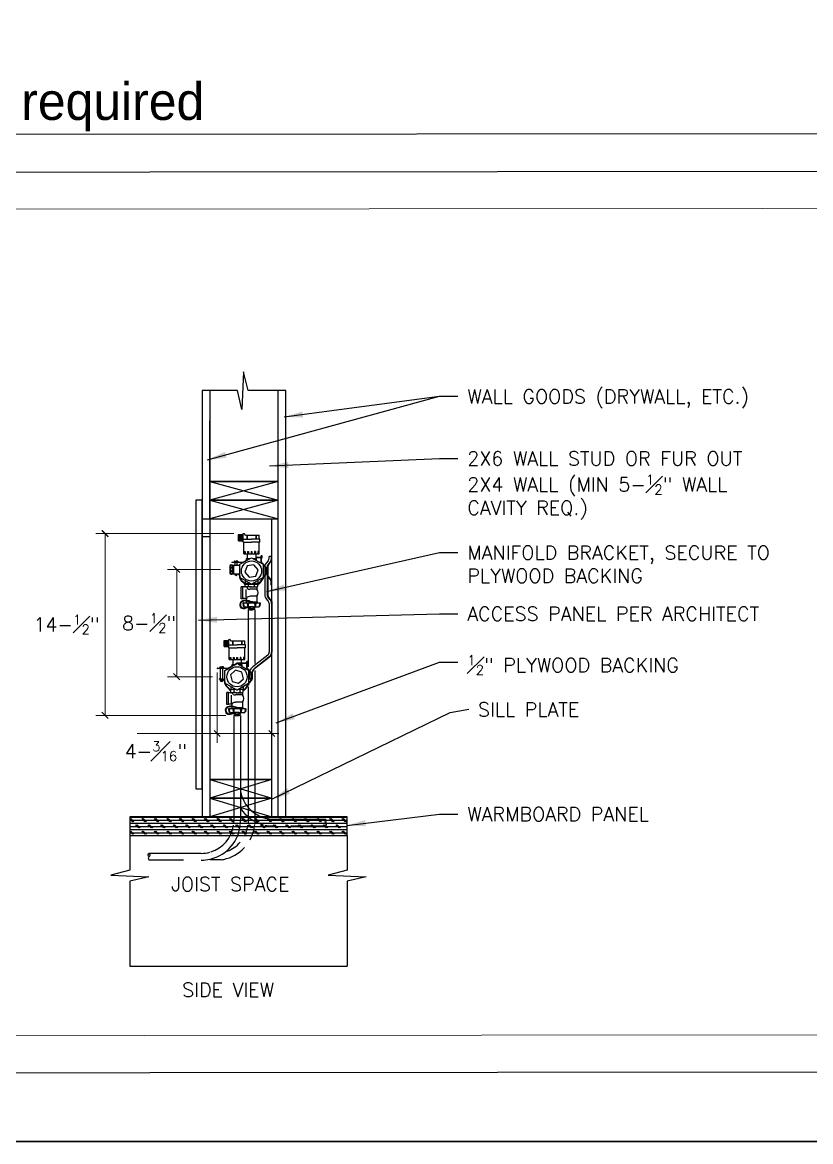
# Paper-space layout 'M&T INST' of a CAD drawing. Header units: inches. Extents: x 0.2 to 34.4, y 0.5 to 23.
# Drawn here: x 21.03 to 27.64, y 0.5 to 9.88 of the extents above; entities that cross this region are included whole.
import ezdxf
from ezdxf.enums import TextEntityAlignment as Align

# ---------------------------------------------------------------- set-up
doc = ezdxf.new("R2010")
doc.units = ezdxf.units.IN
doc.header["$MEASUREMENT"] = 0
doc.linetypes.add('DASHED', pattern=[0.75, 0.5, -0.25])
doc.layers.add('B_Dimensions', color=5, linetype='Continuous', lineweight=13)
for name, color, linetype in [('D_DT2', 7, 'Continuous'), ('D_DTTXT', 7, 'Continuous'), ('D_FRAMING', 84, 'Continuous'), ('D_LABEL', 255, 'Continuous'), ('D_OBJECTS', 4, 'Continuous'), ('D_PEX TUBING', 6, 'Continuous'), ('D_WARMBOARD', 7, 'Continuous'), ('Title Block', 7, 'Continuous')]:
    doc.layers.add(name, color=color, linetype=linetype)
doc.styles.add('ARCHQUIK', font='simplex.shx', dxfattribs={"height": 0.09375})
doc.styles.add('BANK', font='bgothl.ttf')
doc.styles.add('SIMPLEX', font='simplex.shx', dxfattribs={"height": 0.09375})
doc.styles.get("Standard").update_dxf_attribs({"font": 'arial.ttf'})
doc.dimstyles.get("Standard").update_dxf_attribs({"dimtxt": 4, "dimasz": 6, "dimexe": 0.18, "dimexo": 0.0625, "dimgap": 0.09, "dimtad": 0, "dimtih": 1, "dimtoh": 1, "dimdec": 4, "dimzin": 0, "dimdsep": 46, "dimlunit": 4, "dimtxsty": 'Standard', "dimcen": 0.09, "dimadec": 0, "dimazin": 0, "dimtfac": 1, "dimtdec": 4, "dimtofl": 0, "dimtmove": 0, "dimatfit": 3, "dimfxl": 1, "dimtolj": 1, "dimtzin": 0, "dimarcsym": 0})

# ---------------------------------------------------------------- blocks, each defined once
blk = doc.blocks.new('WB Title Block')
at = {"lineweight": 30}
blk.add_lwpolyline([(0.1875, 0.5), (31.8125, 0.5), (31.8125, 23), (0.1875, 23)], close=True, dxfattribs=at)
blk.add_attdef('PANEL/TUBING', text='', height=0.3125, rotation=90).set_placement((33.0064, 4.3298), align=Align.MIDDLE_CENTER)
for tag, height, p in [('DATE', 0.125, (33.592, 2.4336)), ('1/4"', 0.125, (33.386, 2.1249)), ('DESIGNER', 0.125, (33.6937, 1.786)), ('REVIEWED', 0.125, (33.8301, 1.4867)), ('1', 0.25, (32.8576, 0.8617))]:
    blk.add_attdef(tag, text='', height=height).set_placement(p, align=Align.MIDDLE_CENTER)
blk = doc.blocks.new('MULTI MANIFOLD')
at = {"layer": 'D_WARMBOARD', "ltscale": 12}
h = blk.add_hatch(dxfattribs=at)
h.set_pattern_fill('CORK', color=256, scale=0.1678, style=0)
h.set_pattern_definition([(0, (-8.162467, -6.88267), (0, 0.020975), []), (135, (-8.15198, -6.89316), (-0.04195, -0.04195), [0.02966313, -0.02966313]), (135, (-8.146736, -6.89316), (-0.04195, -0.04195), [0.02966313, -0.02966313]), (135, (-8.14149, -6.89316), (-0.04195, -0.04195), [0.02966313, -0.02966313])])
h.paths.add_polyline_path([(2.48998, -4.46473), (1.03256, -4.46473), (1.03256, -4.58973), (2.48998, -4.58973)])
at = {"layer": 'B_Dimensions', "ltscale": 12}
for p, q in [((0.8888, -2.5861), (0.84584, -2.54313)), ((0.8472, -2.5445), (0.88743, -2.58473)), ((1.73098, -2.56461), (0.80482, -2.56461)), ((0.86732, -2.60758), (0.86732, -2.56461)), ((0.86732, -3.74119), (0.86732, -2.60761)), ((1.64106, -2.80466), (1.28552, -2.80466)), ((1.3695, -2.82615), (1.32653, -2.78318)), ((1.3279, -2.78455), (1.36813, -2.82478)), ((1.34802, -2.84763), (1.34802, -2.80466)), ((1.34802, -2.84766), (1.34802, -3.48166)), ((1.58775, -3.52466), (1.28552, -3.52466)), ((1.32653, -3.50317), (1.3695, -3.54614)), ((1.3279, -3.50454), (1.36813, -3.54477)), ((1.34802, -3.48169), (1.34802, -3.52466)), ((1.61977, -3.49659), (1.61977, -3.96833)), ((1.98654, -3.46897), (1.98654, -3.96833)), ((0.86732, -3.74122), (0.86732, -3.78419)), ((1.67612, -3.78419), (0.80482, -3.78419)), ((0.84584, -3.7627), (0.8888, -3.80567)), ((0.8472, -3.76407), (0.88743, -3.8043)), ((1.59966, -3.88571), (1.63989, -3.92595)), ((1.96643, -3.88571), (2.00666, -3.92595)), ((1.61977, -3.90583), (1.08204, -3.90583)), ((1.66597, -3.90583), (1.57357, -3.90583)), ((1.94354, -3.90583), (1.66277, -3.90583)), ((1.94034, -3.90583), (2.03274, -3.90583))]:
    blk.add_line(p, q, dxfattribs=at)
at = {"layer": 'B_Dimensions', "color": 0}
blk.add_lwpolyline([(-7.91247, -5.94031), (7.91247, -5.92497), (7.91247, -0.38053), (-7.91247, -0.39587)], close=True, dxfattribs=at)
at = {"layer": 'D_DT2', "ltscale": 12}
for p, q in [((1.79549, -1.47856), (1.78402, -1.73283)), ((1.82797, -1.60519), (1.79549, -1.47856)), ((1.75537, -1.60519), (1.51779, -1.60519)), ((1.78402, -1.73283), (1.75537, -1.60519)), ((2.08029, -1.60519), (1.82797, -1.60519)), ((1.51779, -2.46473), (1.56987, -2.46473)), ((1.03256, -4.58973), (1.03256, -4.8221)), ((2.48998, -4.58973), (2.48998, -4.8221)), ((1.03256, -4.8221), (0.90592, -4.85458)), ((0.90592, -4.85458), (1.1602, -4.86604)), ((1.1602, -4.86604), (1.03256, -4.8947)), ((2.48998, -4.8221), (2.36334, -4.85458)), ((2.36334, -4.85458), (2.61762, -4.86604)), ((2.61762, -4.86604), (2.48998, -4.8947)), ((1.03256, -4.8947), (1.03256, -5.46473)), ((2.48998, -4.8947), (2.48998, -5.46473)), ((1.03256, -5.46473), (2.48998, -5.46473))]:
    blk.add_line(p, q, dxfattribs=at)
at = {"layer": 'D_DT2', "linetype": 'DASHED', "ltscale": 0.1}
blk.add_arc((1.60923, -4.26254), 0.26287, 327.280515, 327.382767, dxfattribs=at)
at = {"layer": 'D_DTTXT'}
for p, q in [((3.10871, -1.64366), (3.23371, -1.64366)), ((3.10871, -2.05984), (3.23371, -2.05984)), ((3.10871, -2.69169), (3.23371, -2.69169)), ((3.10871, -3.10289), (3.23371, -3.10289)), ((3.10871, -3.42691), (3.23371, -3.42691)), ((3.18045, -3.76387), (3.30545, -3.74279)), ((3.10871, -4.44559), (3.23371, -4.44559))]:
    blk.add_line(p, q, dxfattribs=at)
at = {"layer": 'D_FRAMING', "color": 0, "ltscale": 12}
for p, q in [((1.51779, -1.60519), (1.51779, -4.46473)), ((1.56987, -1.60519), (1.56987, -4.46473)), ((2.02821, -4.46473), (2.02821, -1.60519)), ((2.08029, -4.46473), (2.08029, -1.60519)), ((1.56987, -2.46473), (1.56987, -1.80788))]:
    blk.add_line(p, q, dxfattribs=at)
at = {"layer": 'D_FRAMING', "ltscale": 12}
for p, q in [((2.02821, -2.21473), (1.56987, -2.33973)), ((1.56987, -2.21473), (2.02821, -2.21473)), ((1.56987, -2.21473), (2.02821, -2.33973)), ((2.02821, -2.33973), (1.56987, -2.46473)), ((1.56987, -2.33973), (2.02821, -2.33973)), ((1.56987, -2.33973), (2.02821, -2.46473)), ((1.98654, -4.46473), (1.98654, -2.46473)), ((1.56987, -4.21473), (1.98654, -4.21473)), ((1.56987, -4.21473), (1.98654, -4.33973)), ((1.98654, -4.21473), (1.56987, -4.33973)), ((1.56987, -4.33973), (1.98654, -4.46473)), ((1.98654, -4.33973), (1.56987, -4.46473))]:
    blk.add_line(p, q, dxfattribs=at)
for points in [[(1.56987, -2.33973), (2.02821, -2.33973), (2.02821, -2.21473), (1.56987, -2.21473)], [(1.56987, -2.46473), (2.02821, -2.46473), (2.02821, -2.33973), (1.56987, -2.33973)], [(1.51779, -2.46473), (1.56987, -2.46473), (1.56987, -2.58496), (1.51779, -2.58496)], [(1.56987, -4.33973), (1.98654, -4.33973), (1.98654, -4.21473), (1.56987, -4.21473)], [(1.56987, -4.46473), (1.98654, -4.46473), (1.98654, -4.33973), (1.56987, -4.33973)]]:
    blk.add_lwpolyline(points, close=True, dxfattribs=at)
at = {"layer": 'D_FRAMING', "color": 252, "ltscale": 12}
blk.add_lwpolyline([(1.47612, -4.27723), (1.51779, -4.27723), (1.51779, -2.33974), (1.47612, -2.33974)], close=True, dxfattribs=at)
at = {"layer": 'D_LABEL', "color": 0}
blk.add_line((-7.912, 0.10706), (7.9264, 0.1224), dxfattribs=at)
at = {"layer": 'D_OBJECTS', "ltscale": 12}
for p, q in [((1.76244, -2.57073), (1.78635, -2.57073)), ((1.76244, -2.6124), (1.76244, -2.57073)), ((1.76244, -2.6124), (1.78562, -2.6124)), ((1.76315, -2.59937), (1.76315, -2.58375)), ((1.76315, -2.58375), (1.76561, -2.58375)), ((1.76315, -2.59937), (1.76561, -2.59937)), ((1.76561, -2.57073), (1.76561, -2.6124)), ((1.76561, -2.57167), (1.78605, -2.57167)), ((1.76561, -2.575), (1.78605, -2.575)), ((1.76561, -2.57834), (1.78605, -2.57834)), ((1.76561, -2.58167), (1.78605, -2.58167)), ((1.76561, -2.585), (1.78605, -2.585)), ((1.76561, -2.58834), (1.78605, -2.58834)), ((1.76561, -2.59156), (1.78605, -2.59156)), ((1.76561, -2.59479), (1.78605, -2.59479)), ((1.76561, -2.59812), (1.78605, -2.59812)), ((1.76561, -2.60146), (1.78605, -2.60146)), ((1.76561, -2.60479), (1.78605, -2.60479)), ((1.76561, -2.60812), (1.78605, -2.60812)), ((1.76561, -2.61146), (1.78605, -2.61146)), ((1.78562, -2.6124), (1.78848, -2.61147)), ((1.78605, -2.57073), (1.78605, -2.61226)), ((1.78635, -2.57073), (1.78848, -2.57142)), ((1.78635, -2.57211), (1.78848, -2.57142)), ((1.78635, -2.57211), (1.78848, -2.5728)), ((1.78635, -2.57349), (1.78848, -2.5728)), ((1.78635, -2.57349), (1.78848, -2.57418)), ((1.78635, -2.57487), (1.78848, -2.57418)), ((1.78635, -2.57487), (1.78848, -2.57556)), ((1.78635, -2.57625), (1.78848, -2.57556)), ((1.78635, -2.57625), (1.78848, -2.57694)), ((1.78635, -2.57763), (1.78848, -2.57694)), ((1.78635, -2.57763), (1.78848, -2.57832)), ((1.78635, -2.57902), (1.78848, -2.57832)), ((1.78635, -2.57902), (1.78848, -2.57971)), ((1.78635, -2.5804), (1.78848, -2.57971)), ((1.78635, -2.5804), (1.78848, -2.58109)), ((1.78635, -2.58178), (1.78848, -2.58109)), ((1.78635, -2.58178), (1.78848, -2.58247)), ((1.78635, -2.58316), (1.78848, -2.58247)), ((1.78635, -2.58316), (1.78848, -2.58385)), ((1.78635, -2.58454), (1.78848, -2.58385)), ((1.78635, -2.58454), (1.78848, -2.58523)), ((1.78635, -2.58592), (1.78848, -2.58523)), ((1.78635, -2.58592), (1.78848, -2.58661)), ((1.78635, -2.5873), (1.78848, -2.58661)), ((1.78635, -2.5873), (1.78848, -2.58799)), ((1.78635, -2.58868), (1.78848, -2.58799)), ((1.78635, -2.58868), (1.78848, -2.58937)), ((1.78635, -2.59006), (1.78848, -2.58937)), ((1.78635, -2.59006), (1.78848, -2.59075)), ((1.78635, -2.59144), (1.78848, -2.59075)), ((1.78635, -2.59144), (1.78848, -2.59214)), ((1.78635, -2.59283), (1.78848, -2.59214)), ((1.78635, -2.59283), (1.78848, -2.59352)), ((1.78635, -2.59421), (1.78848, -2.59352)), ((1.78635, -2.59421), (1.78848, -2.5949)), ((1.78635, -2.59559), (1.78848, -2.5949)), ((1.78635, -2.59559), (1.78848, -2.59628)), ((1.78635, -2.59697), (1.78848, -2.59628)), ((1.78635, -2.59697), (1.78848, -2.59766)), ((1.78635, -2.59835), (1.78848, -2.59766)), ((1.78635, -2.59835), (1.78848, -2.59904)), ((1.78635, -2.59973), (1.78848, -2.59904)), ((1.78635, -2.59973), (1.78848, -2.60042)), ((1.78635, -2.60111), (1.78848, -2.60042)), ((1.78635, -2.60111), (1.78848, -2.6018)), ((1.78635, -2.60249), (1.78848, -2.6018)), ((1.78635, -2.60249), (1.78848, -2.60318)), ((1.78635, -2.60387), (1.78848, -2.60318)), ((1.78635, -2.60387), (1.78848, -2.60456)), ((1.78635, -2.60526), (1.78848, -2.60456)), ((1.78635, -2.60526), (1.78848, -2.60595)), ((1.78635, -2.60664), (1.78848, -2.60595)), ((1.78635, -2.60664), (1.78848, -2.60733)), ((1.78635, -2.60802), (1.78848, -2.60733)), ((1.78635, -2.60802), (1.78848, -2.60871)), ((1.78635, -2.6094), (1.78848, -2.60871)), ((1.78635, -2.6094), (1.78848, -2.61009)), ((1.78635, -2.61078), (1.78848, -2.61009)), ((1.78635, -2.61078), (1.78848, -2.61147)), ((1.78757, -2.57941), (1.79348, -2.57941)), ((1.78757, -2.60372), (1.79348, -2.60372)), ((1.79348, -2.57503), (1.79348, -2.56461)), ((1.79348, -2.56461), (1.80138, -2.56461)), ((1.79348, -2.60107), (1.79348, -2.57503)), ((1.79348, -2.60107), (1.84939, -2.60107)), ((1.79348, -2.6219), (1.79348, -2.60107)), ((1.79348, -2.6219), (1.84939, -2.6219)), ((1.79731, -2.70003), (1.79731, -2.6219)), ((1.80221, -2.5667), (1.80221, -2.56545)), ((1.81055, -2.57503), (1.84939, -2.57503)), ((1.81816, -2.58129), (1.81816, -2.60107)), ((1.82026, -2.58129), (1.82026, -2.60107)), ((1.84939, -2.57503), (1.90147, -2.57503)), ((1.9053, -2.60107), (1.84939, -2.60107)), ((1.9053, -2.6219), (1.84939, -2.6219)), ((1.87852, -2.58129), (1.87852, -2.60107)), ((1.88063, -2.58129), (1.88063, -2.60107)), ((1.90147, -2.60107), (1.90147, -2.57503)), ((1.90147, -2.70003), (1.90147, -2.6219)), ((1.9053, -2.6219), (1.9053, -2.60107)), ((1.79731, -2.70003), (1.90147, -2.70003)), ((1.80059, -2.68504), (1.80698, -2.68504)), ((1.80059, -2.68504), (1.8006, -2.70004)), ((1.80208, -2.68504), (1.80209, -2.70004)), ((1.80698, -2.68504), (1.80698, -2.70004)), ((1.82108, -2.70003), (1.82109, -2.73175)), ((1.8234, -2.68504), (1.82979, -2.68504)), ((1.8234, -2.68504), (1.82341, -2.70004)), ((1.82426, -2.68504), (1.82427, -2.70004)), ((1.82979, -2.68504), (1.82979, -2.70004)), ((1.84621, -2.68503), (1.8526, -2.68503)), ((1.84621, -2.68503), (1.84622, -2.70003)), ((1.8526, -2.68503), (1.8526, -2.70003)), ((1.87525, -2.68504), (1.86886, -2.68504)), ((1.86886, -2.68504), (1.86886, -2.70004)), ((1.87439, -2.68504), (1.87438, -2.70004)), ((1.87525, -2.68504), (1.87524, -2.70004)), ((1.87774, -2.70003), (1.87775, -2.73175)), ((1.89806, -2.68504), (1.89167, -2.68504)), ((1.89167, -2.68504), (1.89167, -2.70004)), ((1.89657, -2.68504), (1.89656, -2.70004)), ((1.89806, -2.68504), (1.89805, -2.70004)), ((1.71642, -2.75815), (1.71642, -2.75721)), ((1.71726, -2.75638), (1.78905, -2.75638)), ((1.78905, -2.75898), (1.71726, -2.75898)), ((1.73357, -2.7499), (1.73357, -2.75638)), ((1.7344, -2.74907), (1.74599, -2.74907)), ((1.739, -2.7755), (1.739, -2.75898)), ((1.74, -2.74907), (1.74, -2.75638)), ((1.75758, -2.74907), (1.74599, -2.74907)), ((1.75199, -2.74907), (1.75199, -2.75638)), ((1.75298, -2.7755), (1.75298, -2.75898)), ((1.75842, -2.7499), (1.75842, -2.75638)), ((1.79321, -2.75526), (1.81613, -2.74203)), ((1.91434, -2.72455), (1.87775, -2.72455)), ((1.91434, -2.72716), (1.87775, -2.72716)), ((1.91694, -2.71372), (1.91434, -2.71372)), ((1.91434, -2.75493), (1.91434, -2.71372)), ((1.91694, -2.75488), (1.91694, -2.71372)), ((1.9192, -2.72716), (1.91694, -2.72716)), ((1.92003, -2.71372), (1.91743, -2.71372)), ((1.91743, -2.72372), (1.91743, -2.71372)), ((1.92202, -2.76618), (1.91856, -2.76352)), ((1.92003, -2.72633), (1.92003, -2.71372)), ((1.92334, -2.76391), (1.92019, -2.76148)), ((1.96147, -2.74609), (1.94651, -2.7624)), ((1.97298, -2.75664), (1.95803, -2.77296)), ((1.98654, -2.71784), (1.96831, -2.71784)), ((1.96831, -2.72849), (1.96831, -2.71784)), ((1.96831, -2.72849), (1.96831, -2.71784)), ((1.96831, -2.72849), (1.96831, -2.71784)), ((1.9838, -2.7487), (1.96885, -2.76501)), ((1.98394, -2.72849), (1.98394, -2.71784)), ((1.98654, -2.74166), (1.98654, -2.71784)), ((1.739, -2.83916), (1.739, -2.83383)), ((1.739, -2.83787), (1.739, -2.83383)), ((1.75298, -2.83916), (1.739, -2.83916)), ((1.7424, -2.84601), (1.739, -2.83916)), ((1.74599, -2.84601), (1.7424, -2.84601)), ((1.74599, -2.84601), (1.74958, -2.84601)), ((1.74958, -2.84601), (1.75298, -2.83916)), ((1.75298, -2.83916), (1.75298, -2.83383)), ((1.75298, -2.83845), (1.75298, -2.83383)), ((1.94549, -2.83249), (1.92976, -2.85206)), ((1.94752, -2.83412), (1.93179, -2.85369)), ((1.94377, -2.7914), (1.93833, -2.78721)), ((1.93967, -2.78), (1.93967, -2.98225)), ((1.9454, -2.78937), (1.93992, -2.78515)), ((1.94753, -2.83412), (1.94265, -2.84003)), ((1.94438, -2.79726), (1.94697, -2.79698)), ((1.94478, -2.82771), (1.94738, -2.82791)), ((1.95529, -2.78), (1.95529, -2.98225)), ((1.9579, -2.79317), (1.9579, -2.96909)), ((1.79063, -2.92091), (1.78022, -2.92091)), ((1.78022, -3.00091), (1.78022, -2.92091)), ((1.79063, -3.00091), (1.79063, -2.92091)), ((1.80272, -2.92253), (1.79063, -2.92253)), ((1.81282, -2.92253), (1.79063, -2.92253)), ((1.79776, -2.89568), (1.8008, -2.90075)), ((1.79969, -2.89384), (1.80227, -2.89814)), ((1.88576, -2.92143), (1.88575, -2.93715)), ((1.92556, -2.86168), (1.89852, -2.89951)), ((1.92768, -2.8632), (1.90061, -2.90107)), ((1.92742, -2.85726), (1.92745, -2.85707)), ((1.9579, -2.91238), (1.95529, -2.91238)), ((1.95779, -2.85376), (1.97623, -2.87537)), ((1.96039, -2.8528), (1.97884, -2.87441)), ((1.79063, -3.00091), (1.78022, -3.00091)), ((1.81282, -2.9993), (1.79063, -2.9993)), ((1.8129, -2.99107), (1.8129, -2.9385)), ((1.81305, -2.99931), (1.81305, -3.01041)), ((1.88575, -2.93715), (1.83811, -2.93715)), ((1.88596, -2.9847), (1.83811, -2.9847)), ((1.88596, -2.9847), (1.88598, -3.02165)), ((1.7951, -3.02866), (1.7921, -3.02948)), ((1.7921, -3.02948), (1.79402, -3.0502)), ((1.79505, -3.02862), (1.90394, -3.02862)), ((1.79505, -3.02862), (1.79744, -3.05466)), ((1.7951, -3.02866), (1.79751, -3.05468)), ((1.79555, -3.05159), (1.79721, -3.05144)), ((1.79744, -3.05466), (1.90161, -3.05466)), ((1.81306, -3.01463), (1.81306, -3.02862)), ((1.82115, -3.02948), (1.81992, -3.02862)), ((1.82115, -3.02948), (1.82306, -3.0502)), ((1.82115, -3.02948), (1.82487, -3.03012)), ((1.82859, -3.02948), (1.82487, -3.03012)), ((1.82859, -3.02948), (1.82667, -3.0502)), ((1.82859, -3.02948), (1.82982, -3.02862)), ((1.8363, -3.06206), (1.8287, -3.06308)), ((1.8287, -3.06308), (1.8287, -3.06717)), ((1.83635, -3.05464), (1.83635, -3.05541)), ((1.83635, -3.0596), (1.83635, -3.06257)), ((1.86275, -3.05464), (1.86275, -3.05486)), ((1.86276, -3.05902), (1.86625, -3.05902)), ((1.86276, -3.05902), (1.86276, -3.06256)), ((1.86276, -3.06205), (1.87036, -3.06307)), ((1.86625, -3.05902), (1.86625, -3.05466)), ((1.87045, -3.02946), (1.86922, -3.02861)), ((1.87036, -3.06307), (1.87037, -3.06716)), ((1.87045, -3.02946), (1.87238, -3.05019)), ((1.87045, -3.02946), (1.87417, -3.03011)), ((1.87789, -3.02946), (1.87417, -3.03011)), ((1.87789, -3.02946), (1.87599, -3.05019)), ((1.87789, -3.02946), (1.87912, -3.0286)), ((1.88598, -3.02582), (1.88598, -3.02862)), ((1.88933, -3.0257), (1.88918, -3.02154)), ((1.90394, -3.02862), (1.90155, -3.05465)), ((1.90351, -3.05156), (1.90184, -3.05141)), ((1.90394, -3.02862), (1.90694, -3.02944)), ((1.90694, -3.02944), (1.90503, -3.05017)), ((1.69656, -3.46484), (1.71948, -3.45161)), ((1.73729, -3.44132), (1.74723, -3.43558)), ((1.81769, -3.43413), (1.75265, -3.43413)), ((1.81769, -3.43674), (1.75268, -3.43674)), ((1.81769, -3.46451), (1.81769, -3.4233)), ((1.82029, -3.4233), (1.81769, -3.4233)), ((1.82029, -3.46446), (1.82029, -3.4233)), ((1.82255, -3.43674), (1.82029, -3.43674)), ((1.82338, -3.4233), (1.82078, -3.4233)), ((1.82078, -3.4333), (1.82078, -3.4233)), ((1.82338, -3.4359), (1.82338, -3.4233)), ((1.95834, -3.37952), (1.85743, -3.45866)), ((1.96798, -3.39181), (1.86708, -3.47095)), ((1.97059, -3.39308), (1.86968, -3.47222)), ((1.61977, -3.46773), (1.61977, -3.46679)), ((1.62061, -3.46596), (1.6924, -3.46596)), ((1.6924, -3.46856), (1.62061, -3.46856)), ((1.63692, -3.45948), (1.63692, -3.46596)), ((1.63775, -3.45865), (1.64934, -3.45865)), ((1.64235, -3.53924), (1.64235, -3.46856)), ((1.64335, -3.45865), (1.64335, -3.46596)), ((1.66093, -3.45865), (1.64934, -3.45865)), ((1.65534, -3.45865), (1.65534, -3.46596)), ((1.65633, -3.53982), (1.65633, -3.46856)), ((1.66177, -3.45948), (1.66177, -3.46596)), ((1.82537, -3.47576), (1.82191, -3.47309)), ((1.82669, -3.47349), (1.82354, -3.47106)), ((1.8355, -3.50374), (1.8355, -3.54076)), ((1.84712, -3.50098), (1.84169, -3.49679)), ((1.84875, -3.49895), (1.84328, -3.49473)), ((1.84773, -3.50684), (1.85032, -3.50656)), ((1.85373, -3.50501), (1.85373, -3.54076)), ((1.63261, -3.53967), (1.63257, -3.5406)), ((1.65729, -3.54247), (1.63337, -3.54147)), ((1.65981, -3.53996), (1.63348, -3.53887)), ((1.64235, -3.54874), (1.64235, -3.54169)), ((1.64235, -3.54745), (1.64235, -3.54185)), ((1.65633, -3.54874), (1.64235, -3.54874)), ((1.64575, -3.55559), (1.64235, -3.54874)), ((1.64934, -3.55559), (1.64575, -3.55559)), ((1.64934, -3.55559), (1.65293, -3.55559)), ((1.65293, -3.55559), (1.65633, -3.54874)), ((1.65633, -3.54874), (1.65633, -3.54228)), ((1.65633, -3.54803), (1.65633, -3.54243)), ((1.69941, -3.60342), (1.70199, -3.60772)), ((1.82891, -3.57126), (1.80187, -3.60909)), ((1.83103, -3.57278), (1.80396, -3.61065)), ((1.83077, -3.56684), (1.8308, -3.56665)), ((1.84885, -3.54207), (1.83311, -3.56164)), ((1.85088, -3.5437), (1.83514, -3.56327)), ((1.84973, -3.54076), (1.8355, -3.54076)), ((1.85088, -3.5437), (1.846, -3.54961)), ((1.84813, -3.53729), (1.85073, -3.53749)), ((1.85373, -3.54076), (1.8526, -3.54076)), ((1.69748, -3.60526), (1.70052, -3.61033)), ((1.79509, -3.61258), (1.79425, -3.61258)), ((1.79514, -3.61518), (1.79425, -3.61518))]:
    blk.add_line(p, q, dxfattribs=at)
at = {"layer": 'D_OBJECTS', "color": 1, "ltscale": 12}
for p, q in [((1.71106, -2.773), (1.71689, -2.773)), ((1.72248, -2.7755), (1.77207, -2.7755)), ((1.72939, -2.7755), (1.72939, -2.83383)), ((1.81613, -2.73175), (1.83915, -2.73175)), ((1.81613, -2.74504), (1.81613, -2.73175)), ((1.8595, -2.73175), (1.88271, -2.73175)), ((1.88272, -2.74515), (1.88271, -2.73175)), ((1.70356, -2.7805), (1.70356, -2.82883)), ((1.71106, -2.83633), (1.71689, -2.83633)), ((1.72248, -2.83383), (1.77207, -2.83383)), ((1.72439, -2.7805), (1.72439, -2.82883)), ((1.83915, -2.89841), (1.80764, -2.89841)), ((1.84429, -2.90138), (1.80772, -2.90138)), ((1.80772, -2.91753), (1.80772, -2.90138)), ((1.8078, -2.88031), (1.80781, -2.89841)), ((1.89179, -2.90689), (1.80937, -2.90689)), ((1.89174, -2.90429), (1.81085, -2.90429)), ((1.81252, -2.90137), (1.81252, -2.89841)), ((1.84931, -2.92221), (1.81753, -2.92221)), ((1.8296, -2.91635), (1.8296, -2.90138)), ((1.84931, -2.92221), (1.88108, -2.92221)), ((1.8909, -2.90138), (1.85436, -2.90138)), ((1.89097, -2.89841), (1.8595, -2.89841)), ((1.86902, -2.91635), (1.86902, -2.90138)), ((1.8861, -2.90138), (1.8861, -2.89841)), ((1.8909, -2.91849), (1.8909, -2.90138)), ((1.89114, -2.88015), (1.89114, -2.89841))]:
    blk.add_line(p, q, dxfattribs=at)
at = {"layer": 'D_OBJECTS'}
for p, q in [((1.97873, -2.88213), (1.97873, -2.907)), ((1.97873, -2.907), (1.98133, -2.907)), ((1.98133, -2.88117), (1.98133, -2.907)), ((1.96147, -3.01617), (1.94651, -2.99985)), ((1.9838, -3.01356), (1.96885, -2.99724)), ((1.96831, -3.03376), (1.96831, -3.35903)), ((1.98654, -3.02059), (1.98654, -3.36029))]:
    blk.add_line(p, q, dxfattribs=at)
at = {"layer": 'D_OBJECTS', "linetype": 'DASHED'}
for p, q in [((1.97298, -3.00561), (1.95803, -2.98929)), ((1.98394, -3.03376), (1.98394, -3.17393)), ((1.98394, -3.22133), (1.98394, -3.35903))]:
    blk.add_line(p, q, dxfattribs=at)
at = {"layer": 'D_OBJECTS', "color": 5, "ltscale": 12}
for p, q in [((1.66579, -3.32197), (1.66579, -3.28031)), ((1.66579, -3.28031), (1.6897, -3.28031)), ((1.6665, -3.30895), (1.6665, -3.29333)), ((1.6665, -3.29333), (1.66896, -3.29333)), ((1.66896, -3.28031), (1.66896, -3.32197)), ((1.66896, -3.28125), (1.6894, -3.28125)), ((1.66896, -3.28458), (1.6894, -3.28458)), ((1.66896, -3.28791), (1.6894, -3.28791)), ((1.66896, -3.29125), (1.6894, -3.29125)), ((1.66896, -3.29458), (1.6894, -3.29458)), ((1.66896, -3.29791), (1.6894, -3.29791)), ((1.66896, -3.30114), (1.6894, -3.30114)), ((1.6894, -3.28031), (1.6894, -3.32184)), ((1.6897, -3.28031), (1.69183, -3.281)), ((1.6897, -3.28169), (1.69183, -3.281)), ((1.6897, -3.28169), (1.69183, -3.28238)), ((1.6897, -3.28307), (1.69183, -3.28238)), ((1.6897, -3.28307), (1.69183, -3.28376)), ((1.6897, -3.28445), (1.69183, -3.28376)), ((1.6897, -3.28445), (1.69183, -3.28514)), ((1.6897, -3.28583), (1.69183, -3.28514)), ((1.6897, -3.28583), (1.69183, -3.28652)), ((1.6897, -3.28721), (1.69183, -3.28652)), ((1.6897, -3.28721), (1.69183, -3.2879)), ((1.6897, -3.28859), (1.69183, -3.2879)), ((1.6897, -3.28859), (1.69183, -3.28928)), ((1.6897, -3.28998), (1.69183, -3.28928)), ((1.6897, -3.28998), (1.69183, -3.29067)), ((1.6897, -3.29136), (1.69183, -3.29067)), ((1.6897, -3.29136), (1.69183, -3.29205)), ((1.6897, -3.29274), (1.69183, -3.29205)), ((1.6897, -3.29274), (1.69183, -3.29343)), ((1.6897, -3.29412), (1.69183, -3.29343)), ((1.6897, -3.29412), (1.69183, -3.29481)), ((1.6897, -3.2955), (1.69183, -3.29481)), ((1.6897, -3.2955), (1.69183, -3.29619)), ((1.6897, -3.29688), (1.69183, -3.29619)), ((1.6897, -3.29688), (1.69183, -3.29757)), ((1.6897, -3.29826), (1.69183, -3.29757)), ((1.6897, -3.29826), (1.69183, -3.29895)), ((1.6897, -3.29964), (1.69183, -3.29895)), ((1.6897, -3.29964), (1.69183, -3.30033)), ((1.6897, -3.30102), (1.69183, -3.30033)), ((1.6897, -3.30102), (1.69183, -3.30171)), ((1.6897, -3.3024), (1.69183, -3.30171)), ((1.6897, -3.3024), (1.69183, -3.3031)), ((1.6897, -3.30379), (1.69183, -3.3031)), ((1.69092, -3.28899), (1.69683, -3.28899)), ((1.69683, -3.27419), (1.70473, -3.27419)), ((1.69683, -3.28461), (1.69683, -3.27419)), ((1.69683, -3.31065), (1.69683, -3.28461)), ((1.70557, -3.27628), (1.70557, -3.27503)), ((1.7139, -3.28461), (1.75274, -3.28461)), ((1.72151, -3.29087), (1.72151, -3.31065)), ((1.72361, -3.29087), (1.72361, -3.31065)), ((1.75274, -3.28461), (1.80483, -3.28461)), ((1.78187, -3.29087), (1.78187, -3.31065)), ((1.78398, -3.29087), (1.78398, -3.31065)), ((1.80483, -3.31065), (1.80483, -3.28461)), ((1.66579, -3.32197), (1.68897, -3.32197)), ((1.6665, -3.30895), (1.66896, -3.30895)), ((1.66896, -3.30437), (1.6894, -3.30437)), ((1.66896, -3.3077), (1.6894, -3.3077)), ((1.66896, -3.31103), (1.6894, -3.31103)), ((1.66896, -3.31437), (1.6894, -3.31437)), ((1.66896, -3.3177), (1.6894, -3.3177)), ((1.66896, -3.32103), (1.6894, -3.32103)), ((1.68897, -3.32197), (1.69183, -3.32105)), ((1.6897, -3.30379), (1.69183, -3.30448)), ((1.6897, -3.30517), (1.69183, -3.30448)), ((1.6897, -3.30517), (1.69183, -3.30586)), ((1.6897, -3.30655), (1.69183, -3.30586)), ((1.6897, -3.30655), (1.69183, -3.30724)), ((1.6897, -3.30793), (1.69183, -3.30724)), ((1.6897, -3.30793), (1.69183, -3.30862)), ((1.6897, -3.30931), (1.69183, -3.30862)), ((1.6897, -3.30931), (1.69183, -3.31)), ((1.6897, -3.31069), (1.69183, -3.31)), ((1.6897, -3.31069), (1.69183, -3.31138)), ((1.6897, -3.31207), (1.69183, -3.31138)), ((1.6897, -3.31207), (1.69183, -3.31276)), ((1.6897, -3.31345), (1.69183, -3.31276)), ((1.6897, -3.31345), (1.69183, -3.31414)), ((1.6897, -3.31483), (1.69183, -3.31414)), ((1.6897, -3.31483), (1.69183, -3.31552)), ((1.6897, -3.31622), (1.69183, -3.31552)), ((1.6897, -3.31622), (1.69183, -3.31691)), ((1.6897, -3.3176), (1.69183, -3.31691)), ((1.6897, -3.3176), (1.69183, -3.31829)), ((1.6897, -3.31898), (1.69183, -3.31829)), ((1.6897, -3.31898), (1.69183, -3.31967)), ((1.6897, -3.32036), (1.69183, -3.31967)), ((1.6897, -3.32036), (1.69183, -3.32105)), ((1.69092, -3.31329), (1.69683, -3.31329)), ((1.69683, -3.33148), (1.69683, -3.31065)), ((1.69683, -3.31065), (1.75274, -3.31065)), ((1.69683, -3.33148), (1.75274, -3.33148)), ((1.70066, -3.40961), (1.70066, -3.33148)), ((1.80865, -3.31065), (1.75274, -3.31065)), ((1.80865, -3.33148), (1.75274, -3.33148)), ((1.80483, -3.40961), (1.80483, -3.33148)), ((1.80865, -3.33148), (1.80865, -3.31065)), ((1.70066, -3.40961), (1.80483, -3.40961)), ((1.70394, -3.39462), (1.70395, -3.40962)), ((1.70394, -3.39462), (1.71033, -3.39462)), ((1.70544, -3.39462), (1.70544, -3.40962)), ((1.71033, -3.39462), (1.71034, -3.40962)), ((1.71948, -3.45462), (1.7425, -3.44132)), ((1.71948, -3.45462), (1.71948, -3.44132)), ((1.71948, -3.44132), (1.7425, -3.44132)), ((1.72443, -3.40961), (1.72444, -3.44132)), ((1.72675, -3.39462), (1.72676, -3.40962)), ((1.72675, -3.39462), (1.73314, -3.39462)), ((1.72761, -3.39462), (1.72762, -3.40962)), ((1.73314, -3.39462), (1.73314, -3.40962)), ((1.74956, -3.39461), (1.74957, -3.40961)), ((1.74956, -3.39461), (1.75595, -3.39461)), ((1.75595, -3.39461), (1.75595, -3.40961)), ((1.76285, -3.44132), (1.78607, -3.45473)), ((1.76285, -3.44132), (1.78606, -3.44132)), ((1.7786, -3.39462), (1.77221, -3.39462)), ((1.77221, -3.39462), (1.77221, -3.40962)), ((1.77774, -3.39462), (1.77774, -3.40962)), ((1.7786, -3.39462), (1.7786, -3.40962)), ((1.78109, -3.40961), (1.7811, -3.44132)), ((1.78607, -3.45473), (1.78606, -3.44132)), ((1.79502, -3.39462), (1.79502, -3.40962)), ((1.80141, -3.39462), (1.79502, -3.39462)), ((1.79992, -3.39462), (1.79991, -3.40962)), ((1.80141, -3.39462), (1.8014, -3.40962)), ((1.71115, -3.58989), (1.71116, -3.60799)), ((1.79449, -3.58973), (1.79449, -3.60799)), ((1.69398, -3.63049), (1.68357, -3.63049)), ((1.68357, -3.71049), (1.68357, -3.63049)), ((1.69398, -3.71049), (1.69398, -3.63049)), ((1.71617, -3.63211), (1.69398, -3.63211)), ((1.70607, -3.63211), (1.69398, -3.63211)), ((1.74764, -3.61096), (1.71107, -3.61096)), ((1.71107, -3.62711), (1.71107, -3.61096)), ((1.71116, -3.60799), (1.7425, -3.60799)), ((1.71587, -3.61095), (1.71587, -3.60798)), ((1.71625, -3.70065), (1.71625, -3.64808)), ((1.75266, -3.63179), (1.72088, -3.63179)), ((1.73295, -3.62593), (1.73295, -3.61096)), ((1.7891, -3.64673), (1.74146, -3.64673)), ((1.75266, -3.63179), (1.78443, -3.63179)), ((1.79425, -3.61096), (1.75771, -3.61096)), ((1.76285, -3.60799), (1.79449, -3.60799)), ((1.77237, -3.62593), (1.77237, -3.61096)), ((1.78911, -3.63101), (1.7891, -3.64673)), ((1.78945, -3.61096), (1.78945, -3.60799)), ((1.79425, -3.62807), (1.79425, -3.61096)), ((1.69398, -3.71049), (1.68357, -3.71049)), ((1.71617, -3.70888), (1.69398, -3.70888)), ((1.69845, -3.73824), (1.69545, -3.73906)), ((1.69545, -3.73906), (1.69737, -3.75978)), ((1.6984, -3.7382), (1.80729, -3.7382)), ((1.6984, -3.7382), (1.70079, -3.76424)), ((1.69845, -3.73824), (1.70086, -3.76426)), ((1.7164, -3.70889), (1.71641, -3.71999)), ((1.71641, -3.7242), (1.71641, -3.7382)), ((1.7245, -3.73906), (1.72327, -3.7382)), ((1.7245, -3.73906), (1.72642, -3.75978)), ((1.7245, -3.73906), (1.72822, -3.7397)), ((1.73194, -3.73906), (1.72822, -3.7397)), ((1.73194, -3.73906), (1.73002, -3.75978)), ((1.73194, -3.73906), (1.73317, -3.7382)), ((1.78931, -3.69428), (1.74147, -3.69428)), ((1.7738, -3.73904), (1.77257, -3.73819)), ((1.7738, -3.73904), (1.77573, -3.75977)), ((1.7738, -3.73904), (1.77752, -3.73969)), ((1.78124, -3.73904), (1.77752, -3.73969)), ((1.78124, -3.73904), (1.77934, -3.75977)), ((1.78124, -3.73904), (1.78247, -3.73818)), ((1.78931, -3.69428), (1.78933, -3.73123)), ((1.78933, -3.7354), (1.78933, -3.7382)), ((1.79268, -3.73528), (1.79253, -3.73112)), ((1.80729, -3.7382), (1.8049, -3.76423)), ((1.80729, -3.7382), (1.81029, -3.73902)), ((1.81029, -3.73902), (1.80838, -3.75975)), ((1.6989, -3.76117), (1.70056, -3.76102)), ((1.70079, -3.76424), (1.80496, -3.76424)), ((1.73965, -3.77163), (1.73205, -3.77266)), ((1.73205, -3.77266), (1.73205, -3.77675)), ((1.7397, -3.76422), (1.7397, -3.76499)), ((1.7397, -3.76918), (1.7397, -3.77214)), ((1.7661, -3.76422), (1.7661, -3.76443)), ((1.76611, -3.7686), (1.7696, -3.7686)), ((1.76611, -3.7686), (1.76611, -3.77214)), ((1.76611, -3.77163), (1.77371, -3.77265)), ((1.7696, -3.7686), (1.7696, -3.76424)), ((1.77371, -3.77265), (1.77372, -3.77673)), ((1.80686, -3.76114), (1.80519, -3.76099))]:
    blk.add_line(p, q, dxfattribs=at)
at = {"layer": 'D_OBJECTS', "color": 1, "ltscale": 12}
for points in [[(1.84933, -2.90429), (1.77207, -2.85968), (1.77207, -2.77047), (1.84933, -2.72587)], [(1.84933, -2.72587), (1.92658, -2.77047), (1.92658, -2.85968), (1.84933, -2.90429)]]:
    blk.add_lwpolyline(points, dxfattribs=at)
blk.add_lwpolyline([(1.82099, -2.78025), (1.805, -2.8222), (1.83333, -2.85703), (1.87766, -2.84991), (1.89366, -2.80796), (1.86532, -2.77313)], close=True, dxfattribs=at)
at = {"layer": 'D_OBJECTS', "color": 5, "ltscale": 12}
for points in [[(1.7425, -3.44132), (1.74851, -3.43785)], [(1.75684, -3.43785), (1.76285, -3.44132)], [(1.74851, -3.61146), (1.67125, -3.56686), (1.67125, -3.48246), (1.71948, -3.45462)], [(1.78607, -3.45473), (1.82993, -3.48005), (1.82993, -3.56926), (1.75684, -3.61146)]]:
    blk.add_lwpolyline(points, dxfattribs=at)
blk.add_lwpolyline([(1.79518, -3.53769), (1.78498, -3.49396), (1.74201, -3.48093), (1.70925, -3.51163), (1.71945, -3.55535), (1.76241, -3.56838)], close=True, dxfattribs=at)
at = {"layer": 'D_OBJECTS', "color": 1, "ltscale": 12}
blk.add_circle((1.84933, -2.81508), 0.06763, dxfattribs=at)
at = {"layer": 'D_OBJECTS', "color": 5, "ltscale": 12}
blk.add_circle((1.75221, -3.52466), 0.06763, dxfattribs=at)
at = {"layer": 'D_OBJECTS', "ltscale": 12}
for centre, radius, start, end in [((1.80138, -2.56545), 0.000833, 0, 90), ((1.81055, -2.5667), 0.00833, 180, 270), ((1.81921, -2.58129), 0.00105, 0, 180), ((1.87957, -2.58129), 0.00105, 0, 180), ((1.71726, -2.75721), 0.000833, 90, 180), ((1.71726, -2.75815), 0.000833, 180, 270), ((1.7344, -2.7499), 0.000833, 90, 180), ((1.75758, -2.7499), 0.000833, 0, 90), ((1.78905, -2.74804), 0.00833, 270, 300), ((1.78905, -2.74804), 0.01094, 270, 300), ((1.92517, -2.75493), 0.01083, 180, 232.376122), ((1.91659, -2.72372), 0.000833, 294.807979, 0), ((1.92528, -2.75488), 0.00833, 180, 232.376122), ((1.9192, -2.72633), 0.000833, 270, 0), ((1.92711, -2.75958), 0.00833, 232.376122, 247.569173), ((1.92842, -2.75731), 0.00833, 232.376122, 247.079131), ((1.88334, -2.80886), 0.0581, 23.773359, 45.693952), ((1.88276, -2.80911), 0.06121, 24.587137, 46.126394), ((1.96571, -2.78), 0.02604, 137.489553, 180), ((1.96571, -2.78), 0.01042, 137.489553, 180), ((1.99956, -2.79317), 0.04167, 137.489553, 180), ((1.94227, -2.72849), 0.02604, 317.489553, 0), ((1.94227, -2.72849), 0.04167, 317.489553, 0), ((1.97612, -2.74166), 0.01042, 317.489553, 0), ((1.75723, -2.84121), 0.00833, 2.945584, 62.392732), ((1.83244, -2.83734), 0.06697, 182.945584, 236.263761), ((1.75975, -2.83871), 0.00833, 1.078209, 35.868673), ((1.83244, -2.83734), 0.06437, 181.078209, 236.720534), ((1.93812, -2.85895), 0.01083, 140.489054, 170), ((1.94315, -2.7804), 0.00833, 217.18307, 232.376122), ((1.94501, -2.77855), 0.00833, 217.673113, 232.376122), ((1.93869, -2.798), 0.00833, 5.108366, 52.376122), ((1.74507, -2.81508), 0.2001, 356.38057, 5.108366), ((1.93879, -2.79795), 0.01083, 5.121979, 52.376122), ((1.93907, -2.82719), 0.00833, 320.489054, 356.38057), ((1.74507, -2.81508), 0.20271, 356.370495, 5.121979), ((1.74768, -2.81508), 0.2001, 356.38057, 5.108366), ((1.93917, -2.82723), 0.01083, 320.489054, 356.370495), ((1.74768, -2.81508), 0.20271, 356.370495, 5.121979), ((1.96571, -2.84699), 0.01042, 180, 220.489706), ((1.96831, -2.84603), 0.01042, 180, 220.489706), ((1.79061, -2.89997), 0.00833, 30.963757, 56.263761), ((1.79254, -2.89812), 0.00833, 30.963757, 56.720534), ((1.80937, -2.8956), 0.01, 210.963757, 270), ((1.81085, -2.893), 0.01, 210.963757, 270), ((1.80272, -2.91753), 0.005, 270, 360), ((1.89174, -2.89467), 0.00833, 270, 324.439995), ((1.89179, -2.89477), 0.01083, 270, 324.439995), ((1.91675, -2.85538), 0.01083, 324.439995, 350), ((1.91675, -2.85538), 0.01344, 324.439995, 350), ((1.93812, -2.85895), 0.00823, 140.489054, 170), ((1.96831, -2.88213), 0.01042, 0, 40.489706), ((1.97092, -2.88117), 0.01042, 0, 40.489706), ((1.85773, -2.96105), 0.03683, 320.051713, 40.468585), ((1.79554, -3.05006), 0.00153, 185.283846, 280.529505), ((1.82459, -3.05006), 0.00153, 185.283846, 280.529505), ((1.82515, -3.05006), 0.00153, 259.470495, 354.716154), ((1.8362, -3.06717), 0.0075, 180.019093, 262.864873), ((1.8495, -2.96094), 0.11456, 262.864873, 277.173313), ((1.84111, -3.06256), 0.00475, 180.019093, 262.864873), ((1.84953, -2.99524), 0.0726, 262.864873, 277.173313), ((1.858, -3.06256), 0.00475, 277.173313, 0.019093), ((1.86287, -3.06716), 0.0075, 277.173313, 0.019093), ((1.8739, -3.05005), 0.00153, 185.322031, 280.567691), ((1.87446, -3.05005), 0.00153, 259.508681, 354.75434), ((1.90351, -3.05003), 0.00153, 259.508681, 354.75434), ((1.75265, -3.44497), 0.01083, 90, 120), ((1.81994, -3.4333), 0.000833, 294.807979, 0), ((1.82255, -3.4359), 0.000833, 270, 0), ((1.62061, -3.46679), 0.000833, 90, 180), ((1.62061, -3.46773), 0.000833, 180, 270), ((1.63775, -3.45948), 0.000833, 90, 180), ((1.66093, -3.45948), 0.000833, 0, 90), ((1.6924, -3.45762), 0.00833, 270, 300), ((1.6924, -3.45762), 0.01094, 270, 300), ((1.82852, -3.46451), 0.01083, 180, 232.376122), ((1.82863, -3.46446), 0.00833, 180, 232.376122), ((1.83046, -3.46916), 0.00833, 232.376122, 247.569173), ((1.83177, -3.46689), 0.00833, 232.376122, 247.079131), ((1.7867, -3.51844), 0.0581, 23.773359, 45.693952), ((1.78611, -3.51869), 0.06121, 24.587137, 46.126394), ((1.89279, -3.50374), 0.05729, 165.888796, 180), ((1.89279, -3.50374), 0.05729, 128.107577, 162.470595), ((1.8465, -3.48998), 0.00833, 217.18307, 232.376122), ((1.84836, -3.48813), 0.00833, 217.673113, 232.376122), ((1.84204, -3.50758), 0.00833, 5.108366, 52.376122), ((1.64842, -3.52466), 0.2001, 356.38057, 5.108366), ((1.84214, -3.50753), 0.01083, 5.121979, 52.376122), ((1.64842, -3.52466), 0.20271, 356.370495, 5.121979), ((1.65103, -3.52466), 0.2001, 356.38057, 5.108366), ((1.89279, -3.50374), 0.04167, 128.107577, 177.007402), ((1.65103, -3.52466), 0.20271, 356.370495, 5.121979), ((1.8954, -3.50501), 0.04167, 128.107577, 180), ((1.6334, -3.54064), 0.000833, 177.620386, 267.620386), ((1.63344, -3.5397), 0.000833, 87.620386, 177.620386), ((1.65695, -3.55079), 0.00833, 2.945584, 87.620386), ((1.65947, -3.54829), 0.00833, 1.078209, 87.620386), ((1.73216, -3.54692), 0.06697, 182.945584, 236.263761), ((1.73216, -3.54692), 0.06437, 181.078209, 236.720534), ((1.69033, -3.60955), 0.00833, 30.963757, 56.263761), ((1.69226, -3.6077), 0.00833, 30.963757, 56.720534), ((1.8201, -3.56496), 0.01083, 324.439995, 350), ((1.84147, -3.56853), 0.01083, 140.489054, 170), ((1.8201, -3.56496), 0.01344, 324.439995, 350), ((1.84147, -3.56853), 0.00823, 140.489054, 170), ((1.84242, -3.53676), 0.00833, 320.489054, 356.38057), ((1.84252, -3.5368), 0.01083, 320.489054, 356.370495), ((1.70909, -3.60518), 0.01, 210.963757, 281.386465), ((1.71057, -3.60258), 0.01, 210.963757, 272.864857), ((1.79509, -3.60424), 0.00833, 270, 324.439995), ((1.79514, -3.60435), 0.01083, 270, 324.439995)]:
    blk.add_arc(centre, radius, start, end, dxfattribs=at)
at = {"layer": 'D_OBJECTS', "color": 1, "ltscale": 12}
for centre, radius, start, end in [((1.71106, -2.7805), 0.0075, 90, 180), ((1.71689, -2.7805), 0.0075, 0, 90), ((1.71106, -2.82883), 0.0075, 180, 270), ((1.71689, -2.82883), 0.0075, 270, 0), ((1.81765, -2.9071), 0.01512, 228.931654, 322.23953), ((1.84931, -2.88613), 0.03608, 236.891137, 270), ((1.84931, -2.88613), 0.03608, 270, 303.108863), ((1.88097, -2.9071), 0.01512, 217.76047, 311.068346)]:
    blk.add_arc(centre, radius, start, end, dxfattribs=at)
at = {"layer": 'D_OBJECTS'}
for centre, radius, start, end in [((1.96571, -2.98225), 0.02604, 180, 222.510447), ((1.99956, -2.96909), 0.04167, 180, 222.510447), ((1.94227, -3.03376), 0.02604, 0, 42.510447), ((1.97612, -3.02059), 0.01042, 0, 42.510447), ((1.94227, -3.35903), 0.02604, 308.107577, 0), ((1.94487, -3.36029), 0.04167, 308.107577, 0)]:
    blk.add_arc(centre, radius, start, end, dxfattribs=at)
at = {"layer": 'D_OBJECTS', "linetype": 'DASHED'}
for centre, radius, start, end in [((1.96571, -2.98225), 0.01042, 180, 222.510447), ((1.94227, -3.03376), 0.04167, 0, 42.510447), ((1.94227, -3.35903), 0.04167, 308.107577, 0)]:
    blk.add_arc(centre, radius, start, end, dxfattribs=at)
at = {"layer": 'D_OBJECTS', "color": 5, "ltscale": 12}
for centre, radius, start, end in [((1.70473, -3.27503), 0.000833, 0, 90), ((1.7139, -3.27628), 0.00833, 180, 270), ((1.72256, -3.29087), 0.00105, 0, 180), ((1.78292, -3.29087), 0.00105, 0, 180), ((1.75268, -3.44507), 0.00833, 60, 120), ((1.70607, -3.62711), 0.005, 270, 360), ((1.721, -3.61668), 0.01512, 228.931654, 322.23953), ((1.75266, -3.59571), 0.03608, 236.891137, 270), ((1.75268, -3.60424), 0.00833, 240, 300), ((1.75266, -3.59571), 0.03608, 270, 303.108863), ((1.78432, -3.61668), 0.01512, 217.76047, 311.068346), ((1.76108, -3.67063), 0.03683, 320.051713, 40.468585), ((1.6989, -3.75964), 0.00153, 185.283846, 280.529505), ((1.72794, -3.75964), 0.00153, 185.283846, 280.529505), ((1.7285, -3.75964), 0.00153, 259.470495, 354.716154), ((1.73955, -3.77675), 0.0075, 180.019093, 262.864873), ((1.75285, -3.67051), 0.11456, 262.864873, 277.173313), ((1.74446, -3.77214), 0.00475, 180.019093, 262.864873), ((1.75288, -3.70482), 0.0726, 262.864873, 277.173313), ((1.76135, -3.77214), 0.00475, 277.173313, 0.019093), ((1.76622, -3.77674), 0.0075, 277.173313, 0.019093), ((1.77725, -3.75963), 0.00153, 185.322031, 280.567691), ((1.77781, -3.75963), 0.00153, 259.508681, 354.75434), ((1.80686, -3.75961), 0.00153, 259.508681, 354.75434)]:
    blk.add_arc(centre, radius, start, end, dxfattribs=at)
at = {"layer": 'D_OBJECTS', "color": 1, "ltscale": 12}
for centre in [(1.71428, -2.78262), (1.71428, -2.82653)]:
    blk.add_ellipse(centre, major_axis=(0, 0.00947), ratio=0.659326, dxfattribs=at)
at = {"layer": 'D_OBJECTS', "color": 1, "ltscale": 12, "extrusion": (0, 0, -1)}
blk.add_ellipse((1.71424, -2.8042), major_axis=(0, -0.01114), ratio=0.7374047, dxfattribs=at)
at = {"layer": 'D_OBJECTS', "ltscale": 12}
for points in [[(1.81282, -2.92253), (1.81442, -2.92253), (1.81931, -2.9271), (1.82207, -2.93311), (1.83811, -2.93715)], [(1.81282, -2.9993), (1.81442, -2.9993), (1.81931, -2.99473), (1.82207, -2.98871), (1.83811, -2.9847)], [(1.86276, -3.05902), (1.83635, -3.0596), (1.81141, -3.06515), (1.79395, -3.06911), (1.78126, -3.06356), (1.77372, -3.0477), (1.77451, -3.02788), (1.78761, -3.0144), (1.85902, -3.02074), (1.88918, -3.02154)]]:
    blk.add_spline(points, degree=3, dxfattribs=at)
blk.add_open_spline([(1.86283, -3.05486), (1.85405, -3.05469), (1.84511, -3.05452), (1.82806, -3.05625), (1.82011, -3.05796), (1.80595, -3.0625), (1.80015, -3.06504), (1.79127, -3.06496), (1.78697, -3.06321), (1.78134, -3.05793), (1.77956, -3.05399), (1.77718, -3.04467), (1.77649, -3.03966), (1.77731, -3.03113), (1.77887, -3.02754), (1.78467, -3.02096), (1.78862, -3.01826), (1.79652, -3.01501), (1.80068, -3.01427), (1.8165, -3.01393), (1.82961, -3.01811), (1.8513, -3.02372), (1.85978, -3.02536), (1.87526, -3.02622), (1.88236, -3.02595), (1.88933, -3.0257)], degree=3, knots=[0, 0, 0, 0, 0.3143845, 0.3143845, 0.597419, 0.597419, 0.8237395, 0.8237395, 1.0038965, 1.0038965, 1.1840535, 1.1840535, 1.3642105, 1.3642105, 1.5443675, 1.5443675, 1.7245246, 1.7245246, 1.9046816, 1.9046816, 2.3655754, 2.3655754, 2.6476831, 2.6476831, 2.901259, 2.901259, 2.901259, 2.901259], dxfattribs=at)
at = {"layer": 'D_OBJECTS', "color": 5, "ltscale": 12}
for points in [[(1.71617, -3.63211), (1.71777, -3.63211), (1.72266, -3.63668), (1.72542, -3.64269), (1.74146, -3.64673)], [(1.76611, -3.7686), (1.7397, -3.76918), (1.71476, -3.77473), (1.6973, -3.77869), (1.68461, -3.77314), (1.67707, -3.75728), (1.67786, -3.73746), (1.69096, -3.72398), (1.76237, -3.73032), (1.79253, -3.73112)], [(1.71617, -3.70888), (1.71777, -3.70888), (1.72266, -3.70431), (1.72542, -3.69829), (1.74147, -3.69428)]]:
    blk.add_spline(points, degree=3, dxfattribs=at)
blk.add_open_spline([(1.76618, -3.76444), (1.75741, -3.76427), (1.74846, -3.7641), (1.73141, -3.76583), (1.72346, -3.76754), (1.7093, -3.77208), (1.7035, -3.77462), (1.69462, -3.77454), (1.69032, -3.77278), (1.68469, -3.7675), (1.68291, -3.76357), (1.68053, -3.75425), (1.67984, -3.74924), (1.68066, -3.74071), (1.68222, -3.73712), (1.68802, -3.73054), (1.69197, -3.72784), (1.69987, -3.72459), (1.70403, -3.72385), (1.71985, -3.72351), (1.73296, -3.72769), (1.75465, -3.7333), (1.76313, -3.73494), (1.77861, -3.7358), (1.78571, -3.73553), (1.79268, -3.73528)], degree=3, knots=[0, 0, 0, 0, 0.3143845, 0.3143845, 0.597419, 0.597419, 0.8237395, 0.8237395, 1.0038965, 1.0038965, 1.1840535, 1.1840535, 1.3642105, 1.3642105, 1.5443675, 1.5443675, 1.7245246, 1.7245246, 1.9046816, 1.9046816, 2.3655754, 2.3655754, 2.6476831, 2.6476831, 2.901259, 2.901259, 2.901259, 2.901259], dxfattribs=at)
at = {"layer": 'D_PEX TUBING', "ltscale": 12}
for p, q in [((1.82663, -3.07413), (1.82663, -3.45782)), ((1.8721, -3.07457), (1.8721, -3.43461)), ((1.8721, -3.48289), (1.8721, -4.50747)), ((1.82663, -3.59264), (1.82663, -4.50747)), ((1.72994, -3.78371), (1.72994, -4.49192)), ((1.77541, -3.78415), (1.77541, -4.49192)), ((1.99493, -4.47994), (2.34583, -4.47994)), ((2.11329, -4.52541), (2.34583, -4.52541)), ((1.51254, -4.70932), (1.16164, -4.70932)), ((1.39418, -4.75479), (1.16164, -4.75479)), ((1.64544, -4.75172), (1.57297, -4.75172))]:
    blk.add_line(p, q, dxfattribs=at)
for centre, radius, start, end in [((2.00439, -4.24787), 0.23427, 191.333748, 251.477161), ((1.99147, -4.2695), 0.25527, 212.131543, 255.647548), ((1.51254, -4.49192), 0.2174, 355.897845, 0), ((1.51254, -4.49192), 0.26287, 356.60697, 0), ((1.99493, -4.26254), 0.2174, 254.577994, 270), ((1.51254, -4.49192), 0.2174, 287.387078, 352.451021), ((1.51254, -4.49192), 0.26287, 284.707194, 354.805924), ((1.60923, -4.49192), 0.2174, 335.208674, 352.451021), ((1.60923, -4.49192), 0.26287, 331.266828, 354.805924), ((1.99493, -4.26254), 0.26287, 257.402562, 270), ((1.60923, -4.49192), 0.2174, 290.663166, 319.187474), ((1.51254, -4.49192), 0.2174, 270, 285.422006), ((1.60569, -4.48756), 0.26843, 282.267926, 317.022024), ((1.51254, -4.49192), 0.26287, 270, 282.597438), ((1.64544, -4.67034), 0.08138, 270, 282.267926)]:
    blk.add_arc(centre, radius, start, end, dxfattribs=at)
for points in [[(2.34583, -4.47994), (2.3393, -4.49433), (2.35061, -4.51021), (2.34583, -4.52541)], [(1.16164, -4.70932), (1.16817, -4.72371), (1.15686, -4.7396), (1.16164, -4.75479)]]:
    blk.add_spline(points, degree=3, dxfattribs=at)
for points in [[(2.34523, -4.50269), (2.34799, -4.4997), (2.35433, -4.49259), (2.34893, -4.48455), (2.34583, -4.47994)], [(1.16224, -4.73207), (1.15948, -4.72908), (1.15314, -4.72197), (1.15854, -4.71393), (1.16164, -4.70932)]]:
    blk.add_open_spline(points, degree=3, knots=[0.36758514, 0.36758514, 0.36758514, 0.36758514, 0.51685446, 0.71709839, 0.71709839, 0.71709839, 0.71709839], dxfattribs=at)
at = {"layer": 'D_WARMBOARD', "ltscale": 12}
blk.add_lwpolyline([(2.48998, -4.46473), (1.03256, -4.46473), (1.03256, -4.58973), (2.48998, -4.58973)], close=True, dxfattribs=at)
at = {"layer": 'Defpoints'}
blk.add_lwpolyline([(8.16247, -6.17497), (-8.16247, -6.19031), (-8.16247, -0.14587), (8.16247, -0.13053)], close=True, dxfattribs=at)
at = {"layer": 'B_Dimensions', "ltscale": 12, "char_height": 0.09375, "attachment_point": 5, "style": 'ARCHQUIK'}
for s, insert in [('\\A1;14-{\\H0.7x;\\S1#2;}"', (0.60859, -3.1744)), ('\\A1;8-{\\H0.7x;\\S1#2;}"', (1.16269, -3.16466)), ('\\A1;4-{\\H0.7x;\\S3#16;}"', (1.20704, -4.02413))]:
    blk.add_mtext(s, dxfattribs=dict(at, insert=insert))
at = {"layer": 'D_DTTXT', "char_height": 0.09375, "attachment_point": 1, "style": 'SIMPLEX'}
for s, insert, width in [('WALL GOODS (DRYWALL, ETC.)', (3.29621, -1.59737), 2.2913226), ('\\A1;2X6 WALL STUD OR FUR OUT 2X4 WALL (MIN 5-{\\H0.7x;\\S1#2;}" WALL CAVITY REQ.)', (3.29621, -2.01355), 2.2913226), ('MANIFOLD BRACKET, SECURE TO PLYWOOD BACKING', (3.29621, -2.6454), 2.2913226), ('ACCESS PANEL PER ARCHITECT', (3.29621, -3.05661), 2.2913226), ('\\A1;{\\H0.7x;\\S1#2;}" PLYWOOD BACKING', (3.29621, -3.38062), 2.2913226), ('SILL PLATE', (3.36795, -3.6965), 2.2913226), ('WARMBOARD PANEL', (3.29621, -4.39931), 2.2913226), ('JOIST SPACE', (1.31171, -4.86835), 2.25), ('SIDE VIEW', (1.38459, -5.57811), 2.25)]:
    blk.add_mtext(s, dxfattribs=dict(at, insert=insert, width=width))
at = {"layer": 'D_LABEL', "color": 0, "insert": (-7.68303, 0.29764), "char_height": 0.2500312, "attachment_point": 4, "style": 'BANK'}
blk.add_mtext('MULTI ZONE MANIFOLD INSTALLATION- actuators required', dxfattribs=at)
at = {"layer": 'D_DTTXT'}
for points in [[(1.55493, -2.06922), (3.10871, -1.64366)], [(2.06906, -1.78213), (3.10871, -1.64366)], [(1.97096, -2.11054), (3.10871, -2.05984)], [(1.94888, -2.95342), (3.10871, -2.69169)], [(1.49323, -3.14561), (3.10871, -3.10289)], [(2.01544, -3.83301), (3.10871, -3.42691)], [(1.98654, -4.34579), (3.18045, -3.76387)], [(2.48957, -4.52184), (3.10871, -4.44559)]]:
    blk.add_leader(points, dimstyle='Standard', override={"dimasz": 0.125}, dxfattribs=at)

psp = doc.layouts.new('M&T INST')

# ---------------------------------------------------------------- linework, layer by layer
at = {"layer": 'Title Block', "lineweight": 30}
psp.add_lwpolyline([(0.1875, 0.5), (31.8125, 0.5), (31.8125, 23), (0.1875, 23)], close=True, dxfattribs=at)

# ---------------------------------------------------------------- block references
at = {"layer": 'Title Block'}
psp.add_blockref('WB Title Block', (0, 0), dxfattribs=at)
at = {"layer": 'Title Block', "xscale": 1.25, "yscale": 1.25, "zscale": 1.25}
psp.add_blockref('MULTI MANIFOLD', (20.6412, 8.8033), dxfattribs=at)

doc.saveas('drawing.dxf')
